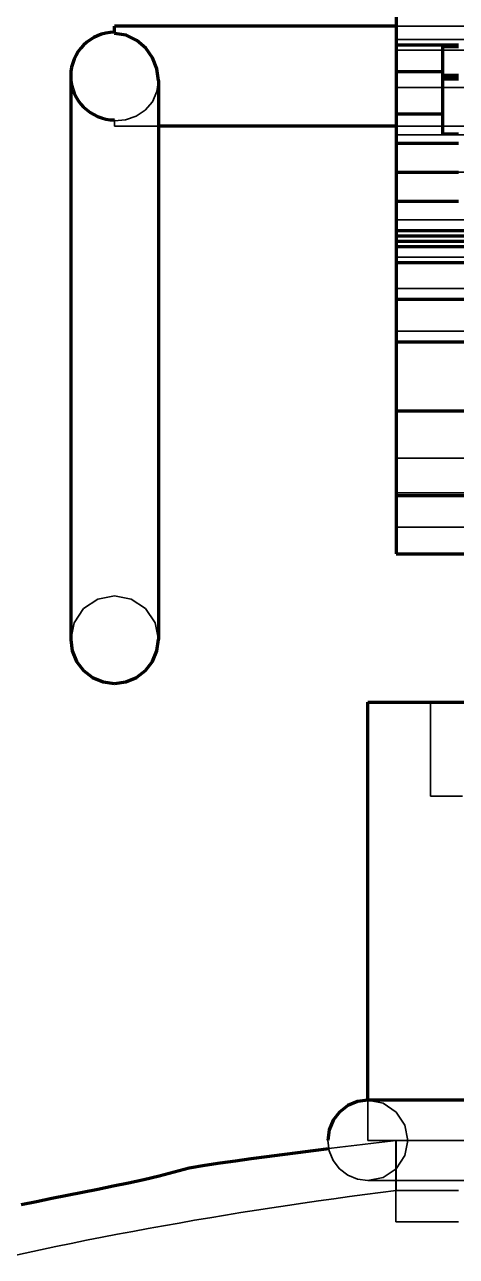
# Model space of a CAD drawing. Header units: millimetres. Extents: x 0 to 2208, y 0 to 420.
# Drawn here: x 182.92 to 185.68, y 229.94 to 237.81 of the extents above; entities that cross this region are included whole.
import ezdxf

# ---------------------------------------------------------------- set-up
doc = ezdxf.new("R2010")
doc.units = ezdxf.units.MM
doc.linetypes.add('IRAM-E-TRAZOS', pattern=[5, 4, -1])
doc.layers.add('01-VISIBLE', color=7, linetype='CONTINUOUS', lineweight=70)
doc.layers.add('02-OCULTA', color=4, linetype='IRAM-E-TRAZOS', lineweight=35)

msp = doc.modelspace()

# ---------------------------------------------------------------- linework, layer by layer
at = {"layer": '01-VISIBLE'}
for p, q in [((185.297, 239.5065), (185.297, 237.6785)), ((185.297, 237.7985), (183.497, 237.7985)), ((185.297, 237.6785), (185.697, 237.6785)), ((185.297, 237.6785), (185.297, 237.5085)), ((185.597, 237.6672), (185.697, 237.6672)), ((185.597, 237.5085), (185.597, 237.6672)), ((185.297, 237.5085), (185.597, 237.5085)), ((185.297, 237.5085), (185.297, 237.2385)), ((185.597, 237.2385), (185.597, 237.5085)), ((185.697, 237.4816), (185.597, 237.4816)), ((185.697, 237.4746), (185.597, 237.4746)), ((185.697, 237.4686), (185.597, 237.4686)), ((185.697, 237.4637), (185.597, 237.4637)), ((185.697, 237.4601), (185.597, 237.4601)), ((185.297, 237.2385), (185.597, 237.2385)), ((185.297, 237.2385), (185.297, 237.0505)), ((185.597, 237.1074), (185.597, 237.2385)), ((185.297, 237.1585), (183.777, 237.1585)), ((185.697, 237.1074), (185.597, 237.1074)), ((185.297, 237.0505), (185.697, 237.0505)), ((185.297, 237.0505), (185.297, 236.8645)), ((185.297, 236.8645), (185.297, 236.6785)), ((185.297, 236.8645), (185.697, 236.8645)), ((185.297, 236.6785), (185.697, 236.6785)), ((185.297, 236.6785), (185.297, 236.4925)), ((185.297, 236.4925), (185.997, 236.4925)), ((185.297, 236.4925), (185.297, 236.4585)), ((185.297, 236.4585), (185.297, 236.4245)), ((185.297, 236.4585), (185.997, 236.4585)), ((185.297, 236.4245), (185.297, 236.3905)), ((185.297, 236.4245), (185.997, 236.4245)), ((185.297, 236.3905), (185.297, 236.2885)), ((185.297, 236.3905), (185.997, 236.3905)), ((185.297, 236.2885), (185.297, 236.0525)), ((185.297, 236.2885), (185.997, 236.2885)), ((185.297, 236.0525), (185.297, 235.7805)), ((185.297, 236.0525), (185.997, 236.0525)), ((185.297, 235.7805), (185.297, 235.3405)), ((185.297, 235.7805), (185.997, 235.7805)), ((185.297, 235.3405), (185.297, 234.7985)), ((185.297, 235.3405), (185.997, 235.3405)), ((185.297, 234.7985), (185.297, 234.4265)), ((185.297, 234.7985), (185.997, 234.7985)), ((185.297, 234.4265), (185.997, 234.4265)), ((185.117, 230.9345), (185.117, 233.4785))]:
    msp.add_line(p, q, dxfattribs=at)
for points in [[(183.497, 237.7519), (183.497, 237.7596), (183.497, 237.7674), (183.497, 237.7752), (183.497, 237.783), (183.497, 237.7907), (183.497, 237.7985)], [(183.777, 237.4501), (183.7672, 237.525), (183.7396, 237.5954), (183.6964, 237.6574), (183.6395, 237.7072), (183.5716, 237.7402), (183.497, 237.7519)], [(183.217, 237.4785), (183.217, 237.3757), (183.217, 237.2728), (183.217, 237.17), (183.217, 237.0671), (183.217, 236.9642), (183.217, 236.8614), (183.217, 236.7585), (183.217, 236.6557), (183.217, 236.5528), (183.217, 236.45), (183.217, 236.3471), (183.217, 236.2442), (183.217, 236.1414), (183.217, 236.0385), (183.217, 235.9357), (183.217, 235.8328), (183.217, 235.73), (183.217, 235.6271), (183.217, 235.5242), (183.217, 235.4214), (183.217, 235.3185), (183.217, 235.2157), (183.217, 235.1128), (183.217, 235.01), (183.217, 234.9071), (183.217, 234.8042), (183.217, 234.7014), (183.217, 234.5985), (183.217, 234.4957), (183.217, 234.3928), (183.217, 234.29), (183.217, 234.1871), (183.217, 234.0842), (183.217, 233.9814), (183.217, 233.8785)], [(183.777, 237.4501), (183.777, 237.348), (183.777, 237.246), (183.777, 237.1439), (183.777, 237.0419), (183.777, 236.9399), (183.777, 236.8378), (183.777, 236.7358), (183.777, 236.6337), (183.777, 236.5317), (183.777, 236.4296), (183.777, 236.3276), (183.777, 236.2255), (183.777, 236.1235), (183.777, 236.0215), (183.777, 235.9194), (183.777, 235.8174), (183.777, 235.7153), (183.777, 235.6133), (183.777, 235.5112), (183.777, 235.4092), (183.777, 235.3071), (183.777, 235.2051), (183.777, 235.1031), (183.777, 235.001), (183.777, 234.899), (183.777, 234.7969), (183.777, 234.6949), (183.777, 234.5928), (183.777, 234.4908), (183.777, 234.3887), (183.777, 234.2867), (183.777, 234.1847), (183.777, 234.0826), (183.777, 233.9806), (183.777, 233.8785)], [(183.217, 233.8785), (183.2265, 233.8061), (183.2545, 233.7385), (183.299, 233.6805), (183.357, 233.636), (183.4245, 233.6081), (183.497, 233.5985)], [(183.497, 233.5985), (183.5695, 233.6081), (183.637, 233.636), (183.695, 233.6805), (183.7395, 233.7385), (183.7675, 233.8061), (183.777, 233.8785)], [(185.117, 233.4785), (185.2191, 233.4785), (185.3212, 233.4785), (185.4233, 233.4785), (185.5254, 233.4785), (185.6275, 233.4785), (185.7296, 233.4785), (185.8317, 233.4785), (185.9338, 233.4785), (186.0359, 233.4785), (186.1381, 233.4785), (186.2402, 233.4785), (186.3423, 233.4785), (186.4444, 233.4785), (186.5465, 233.4785), (186.6486, 233.4785), (186.7507, 233.4785), (186.8528, 233.4785), (186.9549, 233.4785), (187.057, 233.4785)], [(185.117, 230.9345), (185.0507, 230.9258), (184.989, 230.9002), (184.936, 230.8595), (184.8953, 230.8065), (184.8697, 230.7448), (184.861, 230.6785)], [(187.057, 230.9345), (186.9549, 230.9345), (186.8528, 230.9345), (186.7507, 230.9345), (186.6486, 230.9345), (186.5465, 230.9345), (186.4444, 230.9345), (186.3423, 230.9345), (186.2402, 230.9345), (186.1381, 230.9345), (186.0359, 230.9345), (185.9338, 230.9345), (185.8317, 230.9345), (185.7296, 230.9345), (185.6275, 230.9345), (185.5254, 230.9345), (185.4233, 230.9345), (185.3212, 230.9345), (185.2191, 230.9345), (185.117, 230.9345)], [(182.9002, 230.2688), (182.9983, 230.2886), (183.0963, 230.3082), (183.1944, 230.3279), (183.2924, 230.3476), (183.3905, 230.3675), (183.4885, 230.3874), (183.5865, 230.4074), (183.6843, 230.4281), (183.7817, 230.451), (183.878, 230.4778), (183.9751, 230.5019), (184.0735, 230.5195), (184.1724, 230.5345), (184.2714, 230.5484), (184.3706, 230.5617), (184.4697, 230.5748), (184.5689, 230.5877), (184.6681, 230.6004), (184.7673, 230.613), (184.8666, 230.6255)]]:
    msp.add_lwpolyline(points, dxfattribs=at)
msp.add_arc((183.497, 237.4785), 0.28, 90, -90, dxfattribs=at)
at = {"layer": '02-OCULTA'}
for p, q in [((185.297, 237.7125), (185.297, 238.2885)), ((192.297, 237.7985), (185.297, 237.7985)), ((192.297, 237.7985), (185.297, 237.7985)), ((185.297, 237.7125), (192.297, 237.7125)), ((185.297, 237.6445), (185.297, 237.7125)), ((185.297, 237.7125), (192.297, 237.7125)), ((185.297, 237.6445), (192.297, 237.6445)), ((185.297, 237.4065), (185.297, 237.6445)), ((185.297, 237.6445), (192.297, 237.6445)), ((185.597, 237.6672), (185.597, 237.4816)), ((185.597, 237.4816), (185.597, 237.4746)), ((185.597, 237.4746), (185.597, 237.4686)), ((185.597, 237.4686), (185.597, 237.4637)), ((185.597, 237.4637), (185.597, 237.4601)), ((185.597, 237.4601), (185.597, 237.1074)), ((185.297, 237.4065), (192.297, 237.4065)), ((185.297, 237.1025), (185.297, 237.4065)), ((183.777, 237.1585), (183.497, 237.1585)), ((192.397, 237.1585), (185.297, 237.1585)), ((192.297, 237.1585), (185.297, 237.1585)), ((185.297, 237.1025), (192.297, 237.1025)), ((185.297, 236.5605), (185.297, 237.1025)), ((185.297, 236.8645), (192.297, 236.8645)), ((185.297, 236.5605), (192.297, 236.5605)), ((185.297, 236.3225), (185.297, 236.5605)), ((185.297, 236.4245), (192.297, 236.4245)), ((185.297, 236.3225), (192.297, 236.3225)), ((185.297, 236.1205), (185.297, 236.3225)), ((185.297, 236.1205), (192.297, 236.1205)), ((185.297, 235.8485), (185.297, 236.1205)), ((185.297, 235.8485), (192.297, 235.8485)), ((185.297, 235.0365), (185.297, 235.8485)), ((185.297, 235.0365), (192.297, 235.0365)), ((185.297, 234.8165), (185.297, 235.0365)), ((185.297, 234.8165), (192.297, 234.8165)), ((185.297, 234.5965), (185.297, 234.8165)), ((185.297, 234.5965), (192.297, 234.5965)), ((185.297, 234.4265), (185.297, 234.5965)), ((185.297, 234.4265), (192.297, 234.4265)), ((185.517, 232.8785), (185.517, 233.4785)), ((185.117, 230.6785), (185.117, 230.9345)), ((185.295, 230.157), (185.295, 230.6785)), ((185.297, 230.6785), (185.297, 230.357))]:
    msp.add_line(p, q, dxfattribs=at)
for points in [[(183.497, 237.7985), (183.497, 237.7907), (183.497, 237.783), (183.497, 237.7752), (183.497, 237.7674), (183.497, 237.7596), (183.497, 237.7519)], [(185.297, 237.7985), (185.297, 237.6919), (185.297, 237.5852), (185.297, 237.4785), (185.297, 237.3719), (185.297, 237.2652), (185.297, 237.1585)], [(185.297, 237.1585), (185.297, 237.2652), (185.297, 237.3719), (185.297, 237.4785), (185.297, 237.5852), (185.297, 237.6919), (185.297, 237.7985)], [(183.497, 237.7519), (183.497, 237.753), (183.497, 237.7541), (183.497, 237.7552), (183.497, 237.7563), (183.497, 237.7574), (183.497, 237.7585)], [(183.497, 237.7585), (183.497, 237.7574), (183.497, 237.7563), (183.497, 237.7552), (183.497, 237.7541), (183.497, 237.753), (183.497, 237.7519)], [(183.777, 237.4501), (183.7672, 237.525), (183.7396, 237.5954), (183.6964, 237.6574), (183.6395, 237.7072), (183.5716, 237.7402), (183.497, 237.7519)], [(183.217, 237.4785), (183.217, 237.3757), (183.217, 237.2728), (183.217, 237.17), (183.217, 237.0671), (183.217, 236.9642), (183.217, 236.8614), (183.217, 236.7585), (183.217, 236.6557), (183.217, 236.5528), (183.217, 236.45), (183.217, 236.3471), (183.217, 236.2442), (183.217, 236.1414), (183.217, 236.0385), (183.217, 235.9357), (183.217, 235.8328), (183.217, 235.73), (183.217, 235.6271), (183.217, 235.5242), (183.217, 235.4214), (183.217, 235.3185), (183.217, 235.2157), (183.217, 235.1128), (183.217, 235.01), (183.217, 234.9071), (183.217, 234.8042), (183.217, 234.7014), (183.217, 234.5985), (183.217, 234.4957), (183.217, 234.3928), (183.217, 234.29), (183.217, 234.1871), (183.217, 234.0842), (183.217, 233.9814), (183.217, 233.8785)], [(183.497, 237.1919), (183.5674, 237.1995), (183.6343, 237.2226), (183.6933, 237.2615), (183.7393, 237.3152), (183.7677, 237.38), (183.777, 237.4501)], [(183.497, 237.1919), (183.5674, 237.1995), (183.6343, 237.2226), (183.6933, 237.2615), (183.7393, 237.3152), (183.7677, 237.38), (183.777, 237.4501)], [(183.777, 237.4501), (183.777, 237.348), (183.777, 237.246), (183.777, 237.1439), (183.777, 237.0419), (183.777, 236.9399), (183.777, 236.8378), (183.777, 236.7358), (183.777, 236.6337), (183.777, 236.5317), (183.777, 236.4296), (183.777, 236.3276), (183.777, 236.2255), (183.777, 236.1235), (183.777, 236.0215), (183.777, 235.9194), (183.777, 235.8174), (183.777, 235.7153), (183.777, 235.6133), (183.777, 235.5112), (183.777, 235.4092), (183.777, 235.3071), (183.777, 235.2051), (183.777, 235.1031), (183.777, 235.001), (183.777, 234.899), (183.777, 234.7969), (183.777, 234.6949), (183.777, 234.5928), (183.777, 234.4908), (183.777, 234.3887), (183.777, 234.2867), (183.777, 234.1847), (183.777, 234.0826), (183.777, 233.9806), (183.777, 233.8785)], [(183.497, 237.1985), (183.497, 237.1974), (183.497, 237.1963), (183.497, 237.1952), (183.497, 237.1941), (183.497, 237.193), (183.497, 237.1919)], [(183.497, 237.1919), (183.497, 237.193), (183.497, 237.1941), (183.497, 237.1952), (183.497, 237.1963), (183.497, 237.1974), (183.497, 237.1985)], [(183.497, 237.1919), (183.497, 237.1863), (183.497, 237.1807), (183.497, 237.1752), (183.497, 237.1696), (183.497, 237.1641), (183.497, 237.1585)], [(183.497, 237.1585), (183.497, 237.1641), (183.497, 237.1696), (183.497, 237.1752), (183.497, 237.1807), (183.497, 237.1863), (183.497, 237.1919)], [(183.217, 233.8785), (183.2383, 233.9857), (183.299, 234.0765), (183.3898, 234.1372), (183.497, 234.1585), (183.6042, 234.1372), (183.695, 234.0765), (183.7557, 233.9857), (183.777, 233.8785)], [(185.7303, 233.4785), (185.6281, 233.4785), (185.5259, 233.4785), (185.4237, 233.4785), (185.3214, 233.4785), (185.2192, 233.4785), (185.117, 233.4785)], [(185.722, 233.4785), (185.6195, 233.4785), (185.517, 233.4785)], [(185.517, 233.4785), (185.6179, 233.4785), (185.7188, 233.4785)], [(185.722, 232.8785), (185.6195, 232.8785), (185.517, 232.8785)], [(185.517, 232.8785), (185.6179, 232.8785), (185.7188, 232.8785)], [(185.7303, 230.9345), (185.6281, 230.9345), (185.5259, 230.9345), (185.4237, 230.9345), (185.3214, 230.9345), (185.2192, 230.9345), (185.117, 230.9345)], [(185.117, 230.9345), (185.215, 230.915), (185.298, 230.8595), (185.3535, 230.7765), (185.373, 230.6785), (185.3535, 230.5806), (185.298, 230.4975), (185.215, 230.442), (185.117, 230.4225)], [(184.861, 230.6785), (184.8697, 230.6123), (184.8953, 230.5505), (184.936, 230.4975), (184.989, 230.4568), (185.0507, 230.4313), (185.117, 230.4225)], [(184.8666, 230.6255), (184.9383, 230.6344), (185.01, 230.6432), (185.0818, 230.6519), (185.1535, 230.6607), (185.2253, 230.6695), (185.297, 230.6785)], [(185.7303, 230.6785), (185.6281, 230.6785), (185.5259, 230.6785), (185.4237, 230.6785), (185.3214, 230.6785), (185.2192, 230.6785), (185.117, 230.6785)], [(185.117, 230.6785), (185.2178, 230.6785), (185.3186, 230.6785), (185.4195, 230.6785), (185.5203, 230.6785), (185.6211, 230.6785), (185.7219, 230.6785)], [(185.6952, 230.6785), (185.5952, 230.6785), (185.4951, 230.6785), (185.3951, 230.6785), (185.295, 230.6785)], [(185.295, 230.6785), (185.3951, 230.6785), (185.4951, 230.6785), (185.5952, 230.6785), (185.6952, 230.6785)], [(185.697, 230.6785), (185.597, 230.6785), (185.497, 230.6785), (185.397, 230.6785), (185.297, 230.6785)], [(185.297, 230.6785), (185.397, 230.6785), (185.497, 230.6785), (185.597, 230.6785), (185.697, 230.6785)], [(185.117, 230.4225), (185.2192, 230.4225), (185.3214, 230.4225), (185.4237, 230.4225), (185.5259, 230.4225), (185.6281, 230.4225), (185.7303, 230.4225)], [(185.117, 230.4225), (185.2178, 230.4225), (185.3186, 230.4225), (185.4195, 230.4225), (185.5203, 230.4225), (185.6211, 230.4225), (185.7219, 230.4225)], [(185.297, 230.357), (185.1976, 230.3446), (185.0982, 230.3318), (184.9988, 230.3187), (184.8995, 230.3052), (184.8003, 230.2913), (184.7011, 230.2771), (184.602, 230.2626), (184.5029, 230.2476), (184.4038, 230.2323), (184.3049, 230.2166), (184.206, 230.2006), (184.1071, 230.1842), (184.0083, 230.1674), (183.9096, 230.1502), (183.8109, 230.1327), (183.7123, 230.1149), (183.6138, 230.0966), (183.5153, 230.078), (183.4169, 230.059), (183.3186, 230.0396), (183.2204, 230.0199), (183.1222, 229.9997), (183.0241, 229.9793), (182.9261, 229.9584), (182.8282, 229.9371)], [(185.697, 230.357), (185.597, 230.357), (185.497, 230.357), (185.397, 230.357), (185.297, 230.357)], [(185.297, 230.357), (185.397, 230.357), (185.497, 230.357), (185.597, 230.357), (185.697, 230.357)], [(185.6952, 230.157), (185.5952, 230.157), (185.4951, 230.157), (185.3951, 230.157), (185.295, 230.157)], [(185.295, 230.157), (185.3951, 230.157), (185.4951, 230.157), (185.5952, 230.157), (185.6952, 230.157)]]:
    msp.add_lwpolyline(points, dxfattribs=at)

doc.saveas('drawing.dxf')
